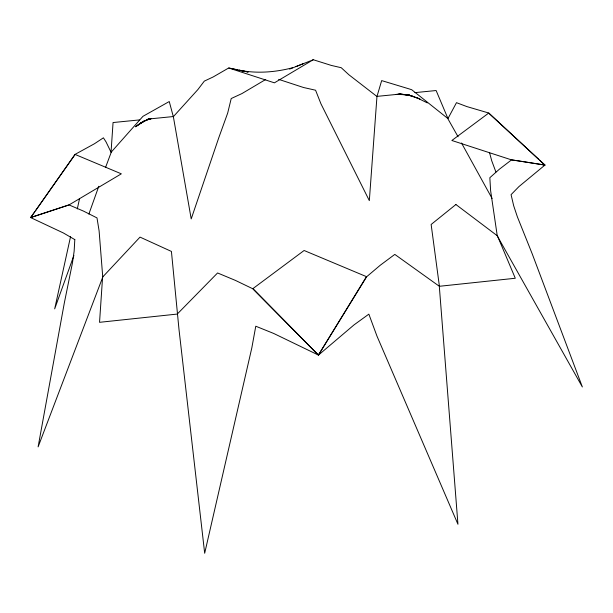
<?xml version="1.0" encoding="UTF-8"?>
<svg xmlns="http://www.w3.org/2000/svg" width="613" height="613" viewBox="0 0 613 613"><rect width="100%" height="100%" fill="white"/><g stroke="black" fill="none" stroke-linecap="round" stroke-linejoin="round"><path stroke-width="0.92" d="M79.56 198.551L77.307 208.918M70.541 236.702L54.68 308.875L73.912 255.468M98.8 186.268L88.862 214.083M105.62 167.272L111.168 152.438L106.018 141.871L103.405 137.825L94.471 143.733L75.008 154.415L35.646 210.566M34.941 211.569L30.658 217.546L69.223 204.811L121.336 173.831L75.131 154.453L30.681 217.561L32.374 216.588M135.473 126.807L144.254 121.037L140.331 123.297L148.951 118.868L140.63 122.952M139.994 123.588L135.833 126.47L143.863 121.152M265.697 79.483L241.913 93.59L231.216 98.532L227.691 113.053L218.841 137.565L191.21 218.941L173.356 116.662L197.838 89.628L204.313 81.123L213.148 76.97L228.672 67.997L237.683 69.867M144.944 120.715L150.392 118.853L146.905 119.681M295.926 66.602L303.374 63.66M312.584 60.028L313.297 59.745L331.288 65.415L341.234 67.714L348.935 74.794L376.964 96.494L369.332 200.643L320.944 103.804L315.572 90.218L303.558 87.513L278.654 79.361M289.589 69.1L313.174 59.79L274.409 82.832L228.81 68.02L248.204 72.066L246.886 71.79M146.814 119.711L150.721 118.822L147.151 119.481M292.539 67.782C275.283 72.25 257.146 73.721 239.568 70.265M147.051 119.504L150.997 118.792M399.216 94.18L377.003 96.371L381.669 80.602L408.871 88.824L411.706 89.728L447.988 118.623L436.127 90.532L414.901 92.632M139.442 119.918L113.06 122.539L111.03 152.353L142.967 116.317L169.257 101.536L173.287 116.554L148.852 118.991M395.508 94.517L400.527 94.256L396.396 94.402L408.197 94.823L398.672 94.149L409.499 95.184L400.067 94.042L404.12 94.479M520.498 161.188L511.526 159.893L499.319 169.257L489.841 177.709L490.615 190.674L497.273 235.913L582.35 386.956L532.168 253.736L517.341 216.749L513.694 205.807L511.073 194.666L518.935 186.597L544.942 165.073L488.684 113.091L451.865 140.492L511.342 159.817L544.911 165.073L539.547 160.146M521.027 161.273L544.942 165.073L543.011 164.468M405.469 94.624L410.802 95.574L406.817 94.808L412.128 96.011L408.189 95.038L419.92 98.931L410.971 95.582M239.039 70.143L244.962 71.384M416.166 97.421L427.338 102.892M538.658 159.326L488.776 113.022L466.861 106.585L456.486 102.67L447.873 118.73L458.072 136.768M492.093 198.482L461.505 142.998M495.909 172.008L491.718 160.744L489.526 152.629M74.809 239.606L74.135 251.269L72.449 262.939L64.327 302.945L38.113 446.877L102.754 277.114L99.107 230.917L97 217.914L83.583 211.148L69.07 204.934L30.65 217.577L63.407 232.986L74.809 239.606M102.586 277.107L99.544 322.315L177.241 314.071L217.577 272.961L235.499 280.44L252.748 288.754L318.385 355.103L366.459 276.647L304.109 250.495L252.916 288.616L318.415 355.073L273.697 333.457L255.774 326.216L251.843 347.786L204.681 553.255L179.004 329.503L171.425 251.437L140.025 237.108L102.586 277.107M319.197 353.831L318.461 355.096L354.069 324.859L368.857 314.147L376.972 336.108L457.949 524.268L439.306 286.263L394.803 254.403L380.259 265.237L366.666 276.747L319.197 353.831M455.903 204.52L431.138 224.481L439.414 286.279L515.288 278.256L497.442 235.875L455.903 204.52"/></g></svg>
